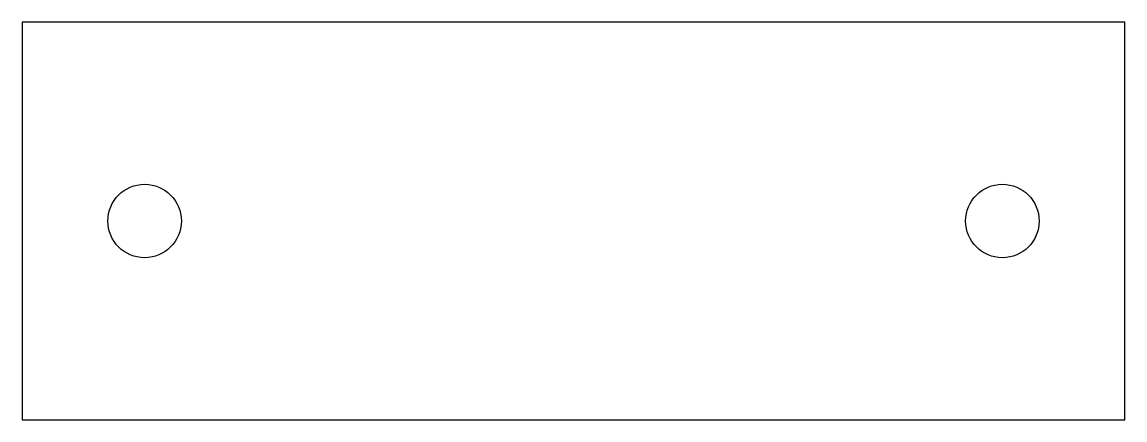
# Model space of a CAD drawing. Header units: millimetres. Extents: x 0 to 180, y 0 to 65.
import ezdxf

# ---------------------------------------------------------------- set-up
doc = ezdxf.new("R2010")
doc.units = ezdxf.units.MM
doc.layers.add('CUT', color=7, linetype='Continuous')

msp = doc.modelspace()

# ---------------------------------------------------------------- linework, layer by layer
at = {"layer": 'CUT'}
msp.add_lwpolyline([(0, 0), (180, 0), (180, 65), (0, 65)], close=True, dxfattribs=at)
for centre in [(20, 32.5), (160, 32.5)]:
    msp.add_circle(centre, 6, dxfattribs=at)

doc.saveas('drawing.dxf')
